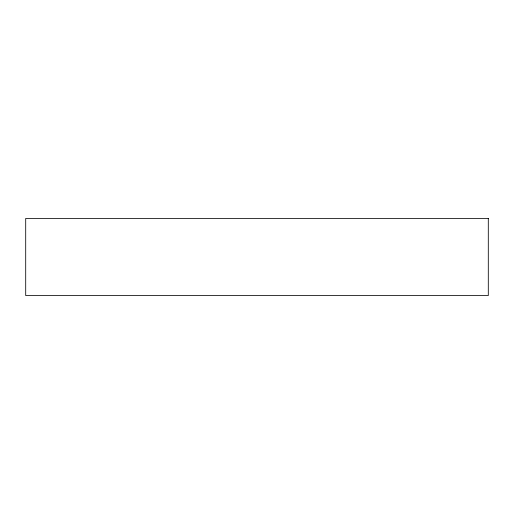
<?xml version="1.0" encoding="UTF-8"?>
<svg xmlns="http://www.w3.org/2000/svg" width="514" height="514" viewBox="0 0 514 514"><rect width="100%" height="100%" fill="white"/><g stroke="black" fill="none" stroke-linecap="round" stroke-linejoin="round"><path stroke-width="0.77" d="M488.3 218.45L25.7 218.45L25.7 295.55L488.3 295.55L488.3 218.45"/></g></svg>
